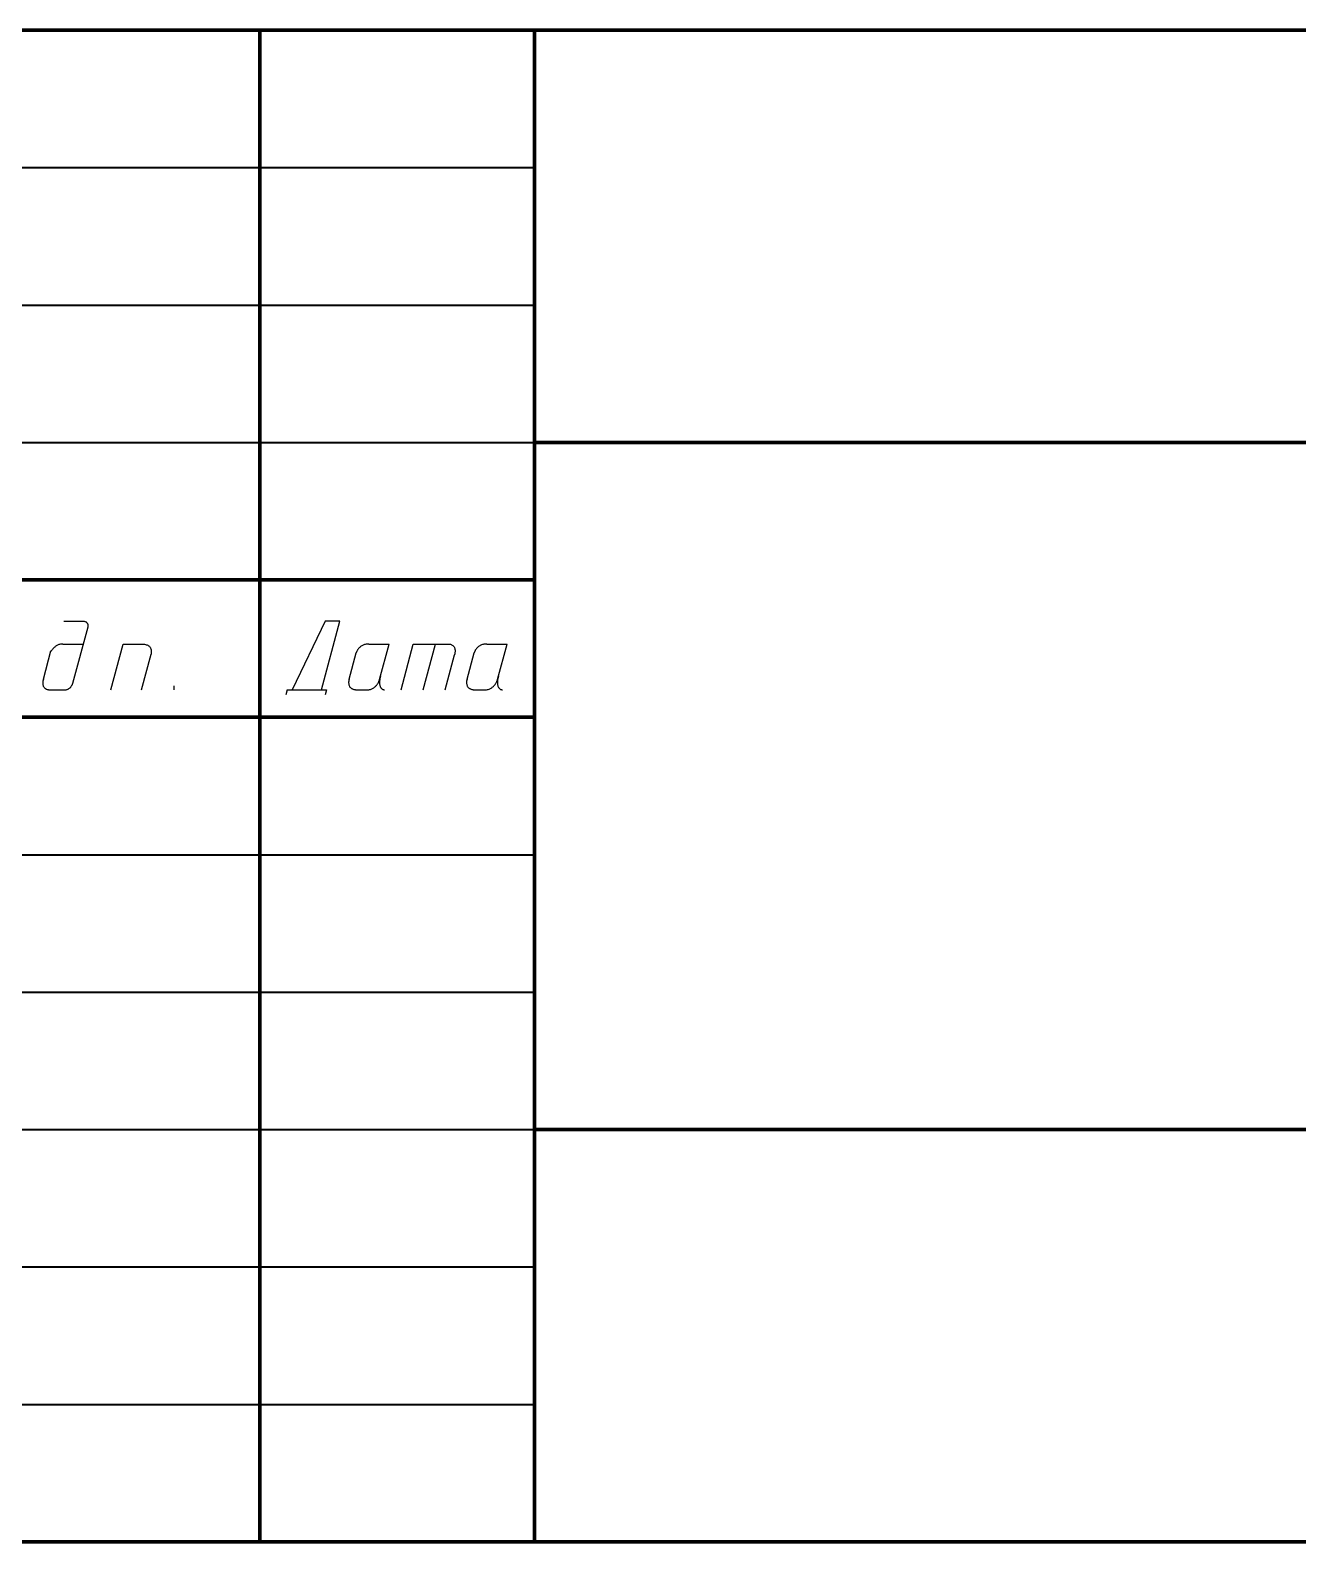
# Model space of a CAD drawing. Extents: x -103 to 643, y -127 to 210.
# Drawn here: x 435.3 to 504.5, y -127.3 to -44.8 of the extents above; entities that cross this region are included whole.
import ezdxf

# ---------------------------------------------------------------- set-up
doc = ezdxf.new("R2010")
doc.units = 0
doc.layers.get('0').update_dxf_attribs({"linetype": 'CONTINUOUS', "lineweight": 25})

msp = doc.modelspace()

# ---------------------------------------------------------------- linework, layer by layer
at = {"lineweight": 70}
for p, q in [((365.359, -44.842), (642.859, -44.842)), ((447.859, -127.342), (447.859, -44.842)), ((462.859, -127.342), (462.859, -44.842)), ((462.859, -67.342), (642.859, -67.342)), ((365.359, -74.842), (462.859, -74.842)), ((365.359, -82.342), (462.859, -82.342)), ((462.859, -104.842), (642.859, -104.842))]:
    msp.add_line(p, q, dxfattribs=at)
at = {"lineweight": 35}
for p, q in [((365.359, -52.342), (462.859, -52.342)), ((365.359, -59.842), (462.859, -59.842)), ((365.359, -67.342), (462.859, -67.342)), ((365.359, -89.842), (462.859, -89.842)), ((365.359, -97.342), (462.859, -97.342)), ((365.359, -104.842), (462.859, -104.842)), ((365.359, -112.342), (462.859, -112.342)), ((365.359, -119.842), (462.859, -119.842))]:
    msp.add_line(p, q, dxfattribs=at)
at = {"linetype": 'CONTINUOUS', "lineweight": 25}
for p, q in [((437.167, -77.092), (438.186, -77.092)), ((437.66, -80.477), (438.485, -77.397)), ((438.186, -77.092), (438.221, -77.094)), ((438.221, -77.094), (438.254, -77.097)), ((438.254, -77.097), (438.283, -77.102)), ((438.283, -77.102), (438.311, -77.11)), ((438.311, -77.11), (438.335, -77.119)), ((438.335, -77.119), (438.357, -77.129)), ((438.357, -77.129), (438.377, -77.141)), ((438.377, -77.141), (438.395, -77.154)), ((438.395, -77.154), (438.41, -77.169)), ((438.41, -77.169), (438.424, -77.184)), ((438.424, -77.184), (438.436, -77.199)), ((438.436, -77.199), (438.446, -77.216)), ((438.446, -77.216), (438.455, -77.232)), ((438.455, -77.232), (438.462, -77.249)), ((438.462, -77.249), (438.468, -77.266)), ((438.468, -77.266), (438.473, -77.283)), ((438.473, -77.283), (438.477, -77.299)), ((438.477, -77.299), (438.479, -77.315)), ((438.479, -77.315), (438.481, -77.33)), ((438.481, -77.33), (438.483, -77.344)), ((438.483, -77.397), (438.482, -77.403)), ((438.482, -77.403), (438.482, -77.406)), ((438.482, -77.406), (438.482, -77.408)), ((438.482, -77.408), (438.483, -77.407)), ((438.483, -77.344), (438.483, -77.357)), ((438.483, -77.357), (438.483, -77.37)), ((438.483, -77.37), (438.483, -77.38)), ((438.483, -77.38), (438.483, -77.389)), ((438.483, -77.389), (438.483, -77.397)), ((438.483, -77.407), (438.484, -77.403)), ((438.484, -77.403), (438.485, -77.397)), ((436.936, -78.365), (436.895, -78.377)), ((436.978, -78.356), (436.936, -78.365)), ((437.023, -78.348), (436.978, -78.356)), ((437.07, -78.344), (437.023, -78.348)), ((437.119, -78.342), (437.07, -78.344)), ((437.119, -78.342), (438.232, -78.342)), ((439.735, -80.842), (440.405, -78.342)), ((440.405, -78.342), (441.402, -78.342)), ((441.402, -78.342), (441.464, -78.344)), ((441.464, -78.344), (441.522, -78.349)), ((441.522, -78.349), (441.575, -78.356)), ((441.575, -78.356), (441.623, -78.367)), ((441.623, -78.367), (441.667, -78.379)), ((436.05, -80.266), (436.464, -78.722)), ((436.459, -78.74), (436.461, -78.733)), ((436.459, -78.744), (436.459, -78.74)), ((436.461, -78.744), (436.459, -78.744)), ((436.461, -78.733), (436.464, -78.722)), ((436.463, -78.741), (436.461, -78.744)), ((436.468, -78.735), (436.463, -78.741)), ((436.473, -78.727), (436.468, -78.735)), ((436.48, -78.716), (436.473, -78.727)), ((436.489, -78.703), (436.48, -78.716)), ((436.499, -78.688), (436.489, -78.703)), ((436.511, -78.672), (436.499, -78.688)), ((436.525, -78.653), (436.511, -78.672)), ((436.54, -78.634), (436.525, -78.653)), ((436.556, -78.614), (436.54, -78.634)), ((436.575, -78.593), (436.556, -78.614)), ((436.595, -78.571), (436.575, -78.593)), ((436.617, -78.549), (436.595, -78.571)), ((436.64, -78.527), (436.617, -78.549)), ((436.665, -78.506), (436.64, -78.527)), ((436.693, -78.484), (436.665, -78.506)), ((436.722, -78.464), (436.693, -78.484)), ((436.753, -78.444), (436.722, -78.464)), ((436.785, -78.425), (436.753, -78.444)), ((436.82, -78.407), (436.785, -78.425)), ((436.857, -78.392), (436.82, -78.407)), ((436.895, -78.377), (436.857, -78.392)), ((441.402, -80.842), (441.924, -78.894)), ((441.667, -78.379), (441.707, -78.394)), ((441.707, -78.394), (441.743, -78.412)), ((441.743, -78.412), (441.775, -78.43)), ((441.775, -78.43), (441.803, -78.451)), ((441.803, -78.451), (441.829, -78.473)), ((441.829, -78.473), (441.851, -78.496)), ((441.851, -78.496), (441.87, -78.521)), ((441.87, -78.521), (441.886, -78.546)), ((441.886, -78.546), (441.9, -78.571)), ((441.9, -78.571), (441.912, -78.597)), ((441.912, -78.597), (441.921, -78.623)), ((441.921, -78.623), (441.928, -78.65)), ((441.925, -78.891), (441.924, -78.894)), ((441.927, -78.884), (441.925, -78.891)), ((441.929, -78.875), (441.927, -78.884)), ((441.928, -78.65), (441.933, -78.675)), ((441.931, -78.863), (441.929, -78.875)), ((441.934, -78.849), (441.931, -78.863)), ((441.933, -78.675), (441.937, -78.701)), ((441.936, -78.832), (441.934, -78.849)), ((441.938, -78.814), (441.936, -78.832)), ((441.937, -78.701), (441.939, -78.726)), ((441.939, -78.794), (441.938, -78.814)), ((441.939, -78.726), (441.94, -78.75)), ((441.94, -78.772), (441.939, -78.794)), ((441.94, -78.75), (441.94, -78.772)), ((436.021, -80.417), (436.018, -80.461)), ((436.018, -80.461), (436.018, -80.502)), ((436.018, -80.502), (436.021, -80.54)), ((436.027, -80.37), (436.021, -80.417)), ((436.021, -80.54), (436.026, -80.575)), ((436.026, -80.575), (436.034, -80.607)), ((436.037, -80.32), (436.027, -80.37)), ((436.034, -80.607), (436.043, -80.636)), ((436.05, -80.266), (436.037, -80.32)), ((436.043, -80.636), (436.055, -80.663)), ((436.055, -80.663), (436.069, -80.687)), ((436.069, -80.687), (436.085, -80.71)), ((436.085, -80.71), (436.102, -80.729)), ((436.102, -80.729), (436.12, -80.747)), ((436.12, -80.747), (436.14, -80.763)), ((436.14, -80.763), (436.16, -80.777)), ((436.16, -80.777), (436.181, -80.789)), ((436.181, -80.789), (436.203, -80.8)), ((436.203, -80.8), (436.225, -80.809)), ((436.225, -80.809), (436.247, -80.817)), ((436.247, -80.817), (436.27, -80.823)), ((436.27, -80.823), (436.292, -80.828)), ((436.292, -80.828), (436.314, -80.832)), ((436.314, -80.832), (436.335, -80.836)), ((436.335, -80.836), (436.356, -80.838)), ((436.356, -80.838), (436.376, -80.84)), ((436.376, -80.84), (436.394, -80.841)), ((436.394, -80.841), (436.412, -80.842)), ((436.412, -80.842), (436.427, -80.842)), ((436.427, -80.842), (436.442, -80.842)), ((436.442, -80.842), (436.454, -80.842)), ((436.454, -80.842), (437.237, -80.842)), ((437.237, -80.842), (437.268, -80.841)), ((437.268, -80.841), (437.297, -80.837)), ((437.297, -80.837), (437.325, -80.832)), ((437.325, -80.832), (437.352, -80.824)), ((437.352, -80.824), (437.378, -80.814)), ((437.378, -80.814), (437.402, -80.802)), ((437.402, -80.802), (437.425, -80.789)), ((437.425, -80.789), (437.447, -80.775)), ((437.447, -80.775), (437.468, -80.76)), ((437.468, -80.76), (437.488, -80.743)), ((437.488, -80.743), (437.506, -80.726)), ((437.506, -80.726), (437.523, -80.708)), ((437.523, -80.708), (437.54, -80.69)), ((437.54, -80.69), (437.555, -80.671)), ((437.555, -80.671), (437.569, -80.652)), ((437.569, -80.652), (437.581, -80.633)), ((437.581, -80.633), (437.593, -80.615)), ((437.593, -80.615), (437.604, -80.597)), ((437.604, -80.597), (437.614, -80.579)), ((437.614, -80.579), (437.623, -80.562)), ((437.623, -80.562), (437.631, -80.546)), ((437.631, -80.546), (437.638, -80.532)), ((437.638, -80.532), (437.644, -80.518)), ((437.644, -80.518), (437.649, -80.506)), ((437.649, -80.506), (437.653, -80.496)), ((437.653, -80.496), (437.656, -80.487)), ((437.656, -80.487), (437.659, -80.48)), ((437.659, -80.48), (437.66, -80.476)), ((437.66, -80.476), (437.661, -80.474)), ((437.661, -80.474), (437.66, -80.477)), ((437.661, -80.474), (437.661, -80.474)), ((443.19, -80.842), (443.19, -80.634))]:
    msp.add_line(p, q, dxfattribs=at)
at = {"color": 7, "linetype": 'CONTINUOUS', "lineweight": 25}
for p, q in [((451.425, -77.092), (449.626, -80.842)), ((451.225, -80.842), (452.23, -77.092)), ((452.23, -77.092), (451.425, -77.092)), ((452.195, -77.22), (452.23, -77.092)), ((453.614, -78.364), (453.571, -78.376)), ((453.658, -78.355), (453.614, -78.364)), ((453.706, -78.348), (453.658, -78.355)), ((453.756, -78.344), (453.706, -78.348)), ((453.808, -78.342), (453.756, -78.344)), ((453.808, -78.342), (454.916, -78.342)), ((454.396, -80.286), (454.916, -78.342)), ((455.566, -80.842), (456.236, -78.342)), ((456.236, -78.342), (458.123, -78.342)), ((456.77, -80.842), (457.44, -78.342)), ((458.123, -78.342), (458.172, -78.344)), ((458.172, -78.344), (458.217, -78.349)), ((458.217, -78.349), (458.258, -78.357)), ((458.258, -78.357), (458.295, -78.368)), ((458.295, -78.368), (458.329, -78.381)), ((460.049, -78.364), (460.006, -78.376)), ((460.094, -78.355), (460.049, -78.364)), ((460.141, -78.348), (460.094, -78.355)), ((460.191, -78.344), (460.141, -78.348)), ((460.243, -78.342), (460.191, -78.344)), ((460.243, -78.342), (461.351, -78.342)), ((460.831, -80.286), (461.351, -78.342)), ((452.733, -80.27), (453.12, -78.825)), ((453.121, -78.823), (453.12, -78.825)), ((453.122, -78.819), (453.121, -78.823)), ((453.124, -78.812), (453.122, -78.819)), ((453.127, -78.803), (453.124, -78.812)), ((453.132, -78.791), (453.127, -78.803)), ((453.137, -78.778), (453.132, -78.791)), ((453.144, -78.762), (453.137, -78.778)), ((453.152, -78.745), (453.144, -78.762)), ((453.161, -78.726), (453.152, -78.745)), ((453.171, -78.707), (453.161, -78.726)), ((453.183, -78.686), (453.171, -78.707)), ((453.197, -78.664), (453.183, -78.686)), ((453.211, -78.641), (453.197, -78.664)), ((453.228, -78.618), (453.211, -78.641)), ((453.246, -78.595), (453.228, -78.618)), ((453.266, -78.572), (453.246, -78.595)), ((453.287, -78.549), (453.266, -78.572)), ((453.311, -78.526), (453.287, -78.549)), ((453.336, -78.503), (453.311, -78.526)), ((453.363, -78.481), (453.336, -78.503)), ((453.393, -78.461), (453.363, -78.481)), ((453.424, -78.441), (453.393, -78.461)), ((453.457, -78.422), (453.424, -78.441)), ((453.493, -78.405), (453.457, -78.422)), ((453.531, -78.39), (453.493, -78.405)), ((453.571, -78.376), (453.531, -78.39)), ((457.975, -80.842), (458.486, -78.934)), ((458.329, -78.381), (458.359, -78.397)), ((458.359, -78.397), (458.386, -78.415)), ((458.386, -78.415), (458.41, -78.434)), ((458.41, -78.434), (458.431, -78.456)), ((458.431, -78.456), (458.449, -78.479)), ((458.449, -78.479), (458.464, -78.504)), ((458.464, -78.504), (458.477, -78.529)), ((458.477, -78.529), (458.488, -78.556)), ((458.486, -78.934), (458.484, -78.94)), ((458.488, -78.925), (458.486, -78.934)), ((458.488, -78.556), (458.497, -78.583)), ((458.491, -78.914), (458.488, -78.925)), ((458.494, -78.899), (458.491, -78.914)), ((458.498, -78.883), (458.494, -78.899)), ((458.497, -78.583), (458.504, -78.61)), ((458.501, -78.864), (458.498, -78.883)), ((458.505, -78.844), (458.501, -78.864)), ((458.504, -78.61), (458.509, -78.638)), ((458.508, -78.822), (458.505, -78.844)), ((458.511, -78.798), (458.508, -78.822)), ((458.509, -78.638), (458.512, -78.666)), ((458.513, -78.773), (458.511, -78.798)), ((458.512, -78.666), (458.514, -78.694)), ((458.514, -78.747), (458.513, -78.773)), ((458.514, -78.694), (458.515, -78.721)), ((458.515, -78.721), (458.514, -78.747)), ((459.168, -80.27), (459.555, -78.825)), ((459.556, -78.823), (459.555, -78.825)), ((459.557, -78.819), (459.556, -78.823)), ((459.559, -78.812), (459.557, -78.819)), ((459.562, -78.803), (459.559, -78.812)), ((459.567, -78.791), (459.562, -78.803)), ((459.572, -78.778), (459.567, -78.791)), ((459.579, -78.762), (459.572, -78.778)), ((459.587, -78.745), (459.579, -78.762)), ((459.596, -78.726), (459.587, -78.745)), ((459.606, -78.707), (459.596, -78.726)), ((459.618, -78.686), (459.606, -78.707)), ((459.632, -78.664), (459.618, -78.686)), ((459.646, -78.641), (459.632, -78.664)), ((459.663, -78.618), (459.646, -78.641)), ((459.681, -78.595), (459.663, -78.618)), ((459.701, -78.572), (459.681, -78.595)), ((459.723, -78.549), (459.701, -78.572)), ((459.746, -78.526), (459.723, -78.549)), ((459.771, -78.503), (459.746, -78.526)), ((459.798, -78.481), (459.771, -78.503)), ((459.828, -78.461), (459.798, -78.481)), ((459.859, -78.441), (459.828, -78.461)), ((459.892, -78.422), (459.859, -78.441)), ((459.928, -78.405), (459.892, -78.422)), ((459.966, -78.39), (459.928, -78.405)), ((460.006, -78.376), (459.966, -78.39)), ((449.359, -80.842), (449.288, -81.109)), ((449.359, -80.842), (451.501, -80.842)), ((451.501, -80.842), (451.429, -81.109)), ((452.707, -80.42), (452.706, -80.464)), ((452.706, -80.464), (452.709, -80.505)), ((452.712, -80.374), (452.707, -80.42)), ((452.709, -80.505), (452.714, -80.542)), ((452.72, -80.323), (452.712, -80.374)), ((452.714, -80.542), (452.723, -80.577)), ((452.733, -80.27), (452.72, -80.323)), ((452.723, -80.577), (452.734, -80.609)), ((452.734, -80.609), (452.748, -80.638)), ((452.748, -80.638), (452.763, -80.664)), ((452.763, -80.664), (452.781, -80.689)), ((452.781, -80.689), (452.801, -80.711)), ((452.801, -80.711), (452.822, -80.73)), ((452.822, -80.73), (452.844, -80.748)), ((452.844, -80.748), (452.867, -80.764)), ((452.867, -80.764), (452.89, -80.777)), ((452.89, -80.777), (452.915, -80.79)), ((452.915, -80.79), (452.939, -80.8)), ((452.939, -80.8), (452.963, -80.809)), ((452.963, -80.809), (452.987, -80.817)), ((452.987, -80.817), (453.011, -80.823)), ((453.011, -80.823), (453.034, -80.828)), ((453.034, -80.828), (453.056, -80.832)), ((453.056, -80.832), (453.076, -80.836)), ((453.076, -80.836), (453.095, -80.838)), ((453.095, -80.838), (453.112, -80.84)), ((453.112, -80.84), (453.128, -80.841)), ((453.128, -80.841), (453.141, -80.842)), ((453.141, -80.842), (453.151, -80.842)), ((453.151, -80.842), (453.159, -80.842)), ((453.159, -80.842), (453.164, -80.842)), ((453.164, -80.842), (453.704, -80.842)), ((453.704, -80.842), (453.755, -80.841)), ((453.755, -80.841), (453.804, -80.836)), ((453.804, -80.836), (453.85, -80.828)), ((453.85, -80.828), (453.895, -80.817)), ((453.895, -80.817), (453.936, -80.804)), ((453.936, -80.804), (453.976, -80.788)), ((453.976, -80.788), (454.014, -80.77)), ((454.014, -80.77), (454.049, -80.751)), ((454.049, -80.751), (454.083, -80.729)), ((454.083, -80.729), (454.114, -80.707)), ((454.114, -80.707), (454.143, -80.683)), ((454.143, -80.683), (454.171, -80.658)), ((454.171, -80.658), (454.196, -80.632)), ((454.196, -80.632), (454.22, -80.605)), ((454.22, -80.605), (454.242, -80.579)), ((454.242, -80.579), (454.263, -80.552)), ((454.263, -80.552), (454.281, -80.525)), ((454.281, -80.525), (454.298, -80.499)), ((454.298, -80.499), (454.314, -80.473)), ((454.314, -80.473), (454.328, -80.448)), ((454.328, -80.448), (454.34, -80.424)), ((454.34, -80.424), (454.351, -80.401)), ((454.351, -80.401), (454.361, -80.379)), ((454.361, -80.379), (454.369, -80.359)), ((454.369, -80.359), (454.377, -80.341)), ((454.377, -80.341), (454.383, -80.326)), ((454.383, -80.326), (454.387, -80.312)), ((454.387, -80.312), (454.391, -80.301)), ((454.391, -80.301), (454.393, -80.293)), ((454.393, -80.405), (454.391, -80.453)), ((454.391, -80.453), (454.393, -80.498)), ((454.393, -80.293), (454.395, -80.288)), ((454.397, -80.352), (454.393, -80.405)), ((454.393, -80.498), (454.396, -80.539)), ((454.395, -80.288), (454.396, -80.286)), ((454.396, -80.539), (454.402, -80.577)), ((454.404, -80.296), (454.397, -80.352)), ((454.402, -80.577), (454.41, -80.612)), ((454.414, -80.235), (454.404, -80.296)), ((454.41, -80.612), (454.42, -80.643)), ((454.428, -80.17), (454.414, -80.235)), ((454.42, -80.643), (454.431, -80.672)), ((454.445, -80.101), (454.428, -80.17)), ((454.431, -80.672), (454.444, -80.697)), ((454.444, -80.697), (454.457, -80.72)), ((454.457, -80.72), (454.472, -80.74)), ((454.472, -80.74), (454.487, -80.758)), ((454.487, -80.758), (454.503, -80.774)), ((454.503, -80.774), (454.519, -80.788)), ((454.519, -80.788), (454.536, -80.799)), ((454.536, -80.799), (454.552, -80.809)), ((454.552, -80.809), (454.568, -80.817)), ((454.568, -80.817), (454.583, -80.824)), ((454.583, -80.824), (454.597, -80.83)), ((454.597, -80.83), (454.611, -80.834)), ((454.611, -80.834), (454.624, -80.837)), ((454.624, -80.837), (454.635, -80.839)), ((454.635, -80.839), (454.644, -80.841)), ((454.644, -80.841), (454.652, -80.842)), ((454.652, -80.842), (454.658, -80.842)), ((454.658, -80.842), (454.662, -80.842)), ((454.662, -80.842), (454.663, -80.842)), ((459.142, -80.42), (459.141, -80.464)), ((459.141, -80.464), (459.144, -80.505)), ((459.147, -80.374), (459.142, -80.42)), ((459.144, -80.505), (459.149, -80.542)), ((459.155, -80.323), (459.147, -80.374)), ((459.149, -80.542), (459.158, -80.577)), ((459.168, -80.27), (459.155, -80.323)), ((459.158, -80.577), (459.169, -80.609)), ((459.169, -80.609), (459.183, -80.638)), ((459.183, -80.638), (459.198, -80.664)), ((459.198, -80.664), (459.216, -80.689)), ((459.216, -80.689), (459.236, -80.711)), ((459.236, -80.711), (459.257, -80.73)), ((459.257, -80.73), (459.279, -80.748)), ((459.279, -80.748), (459.302, -80.764)), ((459.302, -80.764), (459.325, -80.777)), ((459.325, -80.777), (459.35, -80.79)), ((459.35, -80.79), (459.374, -80.8)), ((459.374, -80.8), (459.398, -80.809)), ((459.398, -80.809), (459.422, -80.817)), ((459.422, -80.817), (459.446, -80.823)), ((459.446, -80.823), (459.469, -80.828)), ((459.469, -80.828), (459.491, -80.832)), ((459.491, -80.832), (459.511, -80.836)), ((459.511, -80.836), (459.53, -80.838)), ((459.53, -80.838), (459.547, -80.84)), ((459.547, -80.84), (459.563, -80.841)), ((459.563, -80.841), (459.576, -80.842)), ((459.576, -80.842), (459.586, -80.842)), ((459.586, -80.842), (459.594, -80.842)), ((459.594, -80.842), (459.599, -80.842)), ((459.599, -80.842), (460.139, -80.842)), ((460.139, -80.842), (460.19, -80.841)), ((460.19, -80.841), (460.239, -80.836)), ((460.239, -80.836), (460.285, -80.828)), ((460.285, -80.828), (460.33, -80.817)), ((460.33, -80.817), (460.371, -80.804)), ((460.371, -80.804), (460.411, -80.788)), ((460.411, -80.788), (460.449, -80.77)), ((460.449, -80.77), (460.484, -80.751)), ((460.484, -80.751), (460.518, -80.729)), ((460.518, -80.729), (460.549, -80.707)), ((460.549, -80.707), (460.578, -80.683)), ((460.578, -80.683), (460.606, -80.658)), ((460.606, -80.658), (460.632, -80.632)), ((460.632, -80.632), (460.655, -80.605)), ((460.655, -80.605), (460.677, -80.579)), ((460.677, -80.579), (460.698, -80.552)), ((460.698, -80.552), (460.716, -80.525)), ((460.716, -80.525), (460.733, -80.499)), ((460.733, -80.499), (460.749, -80.473)), ((460.749, -80.473), (460.763, -80.448)), ((460.763, -80.448), (460.775, -80.424)), ((460.775, -80.424), (460.786, -80.401)), ((460.786, -80.401), (460.796, -80.379)), ((460.796, -80.379), (460.805, -80.359)), ((460.805, -80.359), (460.812, -80.341)), ((460.812, -80.341), (460.818, -80.326)), ((460.818, -80.326), (460.822, -80.312)), ((460.822, -80.312), (460.826, -80.301)), ((460.826, -80.301), (460.828, -80.293)), ((460.828, -80.405), (460.826, -80.453)), ((460.826, -80.453), (460.828, -80.498)), ((460.828, -80.293), (460.83, -80.288)), ((460.832, -80.352), (460.828, -80.405)), ((460.828, -80.498), (460.831, -80.539)), ((460.83, -80.288), (460.831, -80.286)), ((460.831, -80.539), (460.837, -80.577)), ((460.839, -80.296), (460.832, -80.352)), ((460.837, -80.577), (460.845, -80.612)), ((460.849, -80.235), (460.839, -80.296)), ((460.845, -80.612), (460.855, -80.643)), ((460.863, -80.17), (460.849, -80.235)), ((460.855, -80.643), (460.866, -80.672)), ((460.88, -80.101), (460.863, -80.17)), ((460.866, -80.672), (460.879, -80.697)), ((460.879, -80.697), (460.892, -80.72)), ((460.892, -80.72), (460.907, -80.74)), ((460.907, -80.74), (460.922, -80.758)), ((460.922, -80.758), (460.938, -80.774)), ((460.938, -80.774), (460.954, -80.788)), ((460.954, -80.788), (460.971, -80.799)), ((460.971, -80.799), (460.987, -80.809)), ((460.987, -80.809), (461.003, -80.817)), ((461.003, -80.817), (461.018, -80.824)), ((461.018, -80.824), (461.033, -80.83)), ((461.033, -80.83), (461.046, -80.834)), ((461.046, -80.834), (461.059, -80.837)), ((461.059, -80.837), (461.07, -80.839)), ((461.07, -80.839), (461.079, -80.841)), ((461.079, -80.841), (461.087, -80.842)), ((461.087, -80.842), (461.093, -80.842)), ((461.093, -80.842), (461.097, -80.842)), ((461.097, -80.842), (461.098, -80.842))]:
    msp.add_line(p, q, dxfattribs=at)
at = {"color": 7, "linetype": 'CONTINUOUS', "lineweight": 70}
msp.add_line((365.359, -127.342), (642.859, -127.342), dxfattribs=at)

doc.saveas('drawing.dxf')
